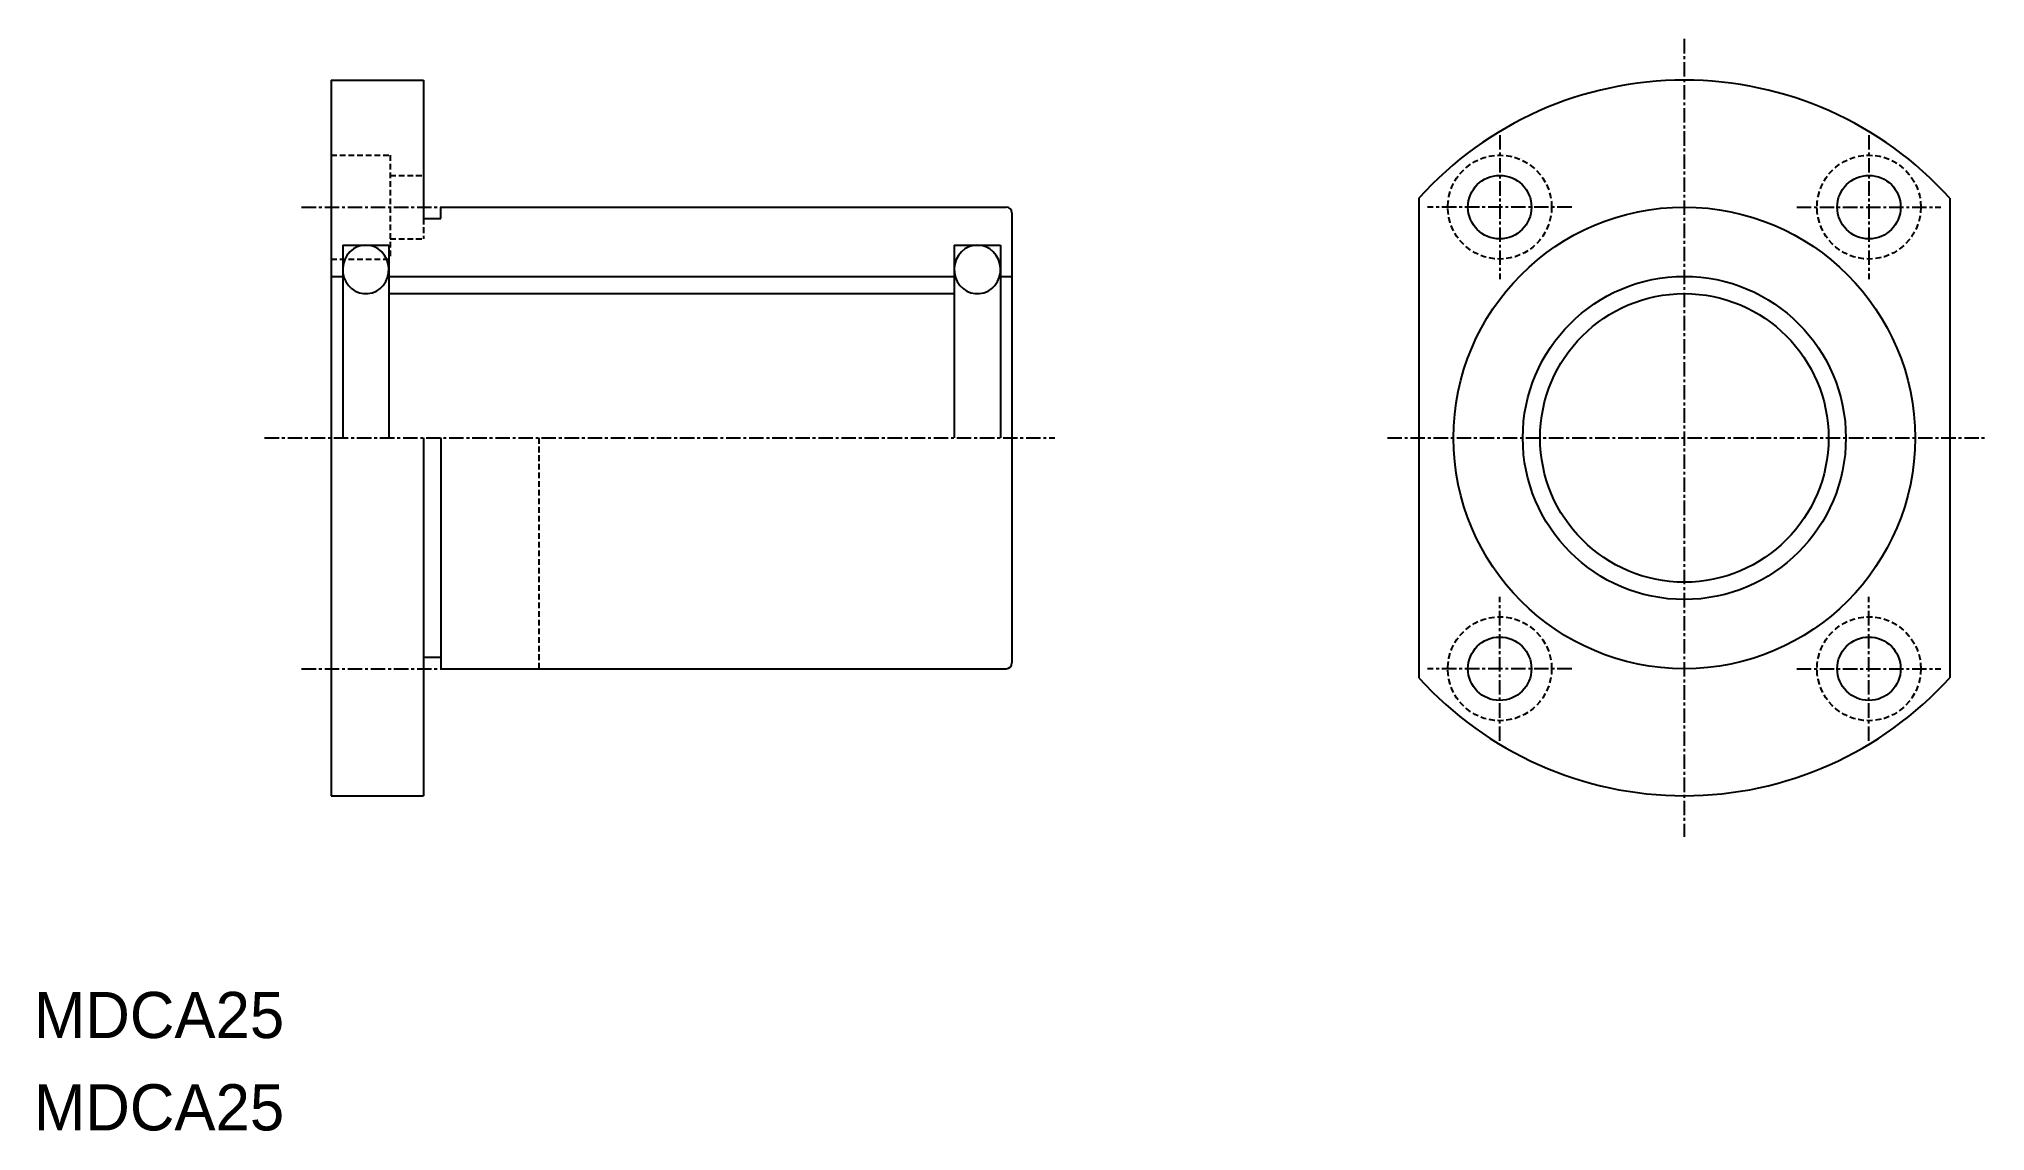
# Model space of a CAD drawing. Extents: x 10 to 179, y 10 to 105.
import ezdxf

# ---------------------------------------------------------------- set-up
doc = ezdxf.new("R2010")
doc.units = 0
doc.linetypes.add('CENTER', pattern=[2, 1.25, -0.25, 0.25, -0.25])
doc.linetypes.add('DASHED', pattern=[0.75, 0.5, -0.25])
doc.layers.get('0').update_dxf_attribs({"linetype": 'CONTINUOUS'})
doc.layers.add('CENTER', color=1, linetype='CENTER')

msp = doc.modelspace()

# ---------------------------------------------------------------- linework, layer by layer
at = {"color": 7, "linetype": 'CONTINUOUS'}
for p, q in [((35.77, 101), (35.77, 39)), ((35.77, 101), (43.77, 101)), ((43.77, 101), (43.77, 89)), ((45.27, 90), (94.27, 90)), ((45.27, 89), (45.27, 90)), ((94.77, 89.5), (94.77, 50.5)), ((130.05, 90.78), (130.05, 49.22)), ((176.05, 90.78), (176.05, 49.22)), ((43.77, 89), (45.27, 89)), ((36.77, 86.7), (36.77, 70)), ((36.77, 86.7), (40.77, 86.7)), ((40.77, 86.7), (40.77, 70)), ((89.77, 86.7), (89.77, 70)), ((89.77, 86.7), (93.77, 86.7)), ((93.77, 86.7), (93.77, 70)), ((35.77, 85.5), (35.77, 85.5)), ((35.77, 84), (36.77, 84)), ((40.77, 84), (89.77, 84)), ((93.77, 84), (94.77, 84)), ((40.77, 82.5), (89.77, 82.5)), ((130.05, 80.39), (130.05, 80.39)), ((35.77, 70), (35.77, 70)), ((43.77, 70), (43.77, 39)), ((45.27, 70), (45.27, 50)), ((130.05, 70), (130.05, 70)), ((43.77, 51), (45.27, 51)), ((45.27, 50), (94.27, 50)), ((35.77, 39), (43.77, 39))]:
    msp.add_line(p, q, dxfattribs=at)
at = {"color": 3, "linetype": 'DASHED'}
for p, q in [((35.77, 94.5), (40.87, 94.5)), ((40.87, 94.5), (40.87, 85.5)), ((40.87, 92.75), (43.77, 92.75)), ((43.77, 89), (43.77, 87.25)), ((40.87, 87.25), (43.77, 87.25)), ((35.77, 85.5), (40.87, 85.5)), ((53.77, 70), (53.77, 50))]:
    msp.add_line(p, q, dxfattribs=at)
at = {"color": 7, "linetype": 'CONTINUOUS', "flags": 128}
for points in [[(38.77, 86.7), (38.39, 86.66), (38.03, 86.55), (37.69, 86.37), (37.39, 86.12), (37.14, 85.82), (36.95, 85.47), (36.83, 85.1), (36.77, 84.7), (36.79, 84.3), (36.88, 83.91), (37.04, 83.55), (37.26, 83.22), (37.53, 82.95), (37.85, 82.73), (38.21, 82.58), (38.58, 82.51), (38.96, 82.51), (39.33, 82.58), (39.69, 82.73), (40.01, 82.95), (40.28, 83.22), (40.5, 83.55), (40.66, 83.91), (40.75, 84.3), (40.77, 84.7), (40.71, 85.09), (40.59, 85.47), (40.4, 85.82), (40.15, 86.12), (39.85, 86.37), (39.51, 86.55), (39.15, 86.66)], [(91.78, 86.7), (91.4, 86.66), (91.03, 86.55), (90.69, 86.37), (90.39, 86.12), (90.14, 85.82), (89.95, 85.47), (89.83, 85.09), (89.77, 84.7), (89.79, 84.3), (89.88, 83.91), (90.04, 83.55), (90.26, 83.22), (90.54, 82.95), (90.86, 82.73), (91.21, 82.58), (91.59, 82.51), (91.97, 82.51), (92.34, 82.58), (92.7, 82.73), (93.02, 82.95), (93.3, 83.22), (93.52, 83.55), (93.68, 83.91), (93.77, 84.3), (93.78, 84.7), (93.73, 85.09), (93.61, 85.47), (93.41, 85.82), (93.16, 86.12), (92.86, 86.37), (92.52, 86.55), (92.16, 86.66)]]:
    msp.add_lwpolyline(points, close=True, dxfattribs=at)
at = {"color": 3, "linetype": 'DASHED'}
for centre in [(137.05, 90), (169.05, 90), (137.05, 50), (169.05, 50)]:
    msp.add_circle(centre, 4.5, dxfattribs=at)
at = {"color": 7, "linetype": 'CONTINUOUS'}
for centre, radius in [((137.05, 90), 2.75), ((169.05, 90), 2.75), ((153.05, 70), 20), ((153.05, 70), 14), ((153.05, 70), 12.5), ((137.05, 50), 2.75), ((169.05, 50), 2.75)]:
    msp.add_circle(centre, radius, dxfattribs=at)
for centre, radius, start, end in [((153.05, 70), 31, 42.1034, 137.8966), ((94.27, 89.5), 0.5, 360, 90), ((94.27, 50.5), 0.5, 270, 0), ((153.05, 70), 31, 222.1034, 317.8966)]:
    msp.add_arc(centre, radius, start, end, dxfattribs=at)
at = {"layer": 'CENTER', "color": 1, "linetype": 'CENTER'}
for p, q in [((153.05, 104.57), (153.05, 35.43)), ((137.05, 96.24), (137.05, 83.76)), ((169.05, 96.24), (169.05, 83.76)), ((33.21, 90), (46.21, 90)), ((143.29, 90), (130.8, 90)), ((162.8, 90), (175.29, 90)), ((30, 70), (98.48, 70)), ((127.32, 70), (179.12, 70)), ((137.05, 43.76), (137.05, 56.24)), ((169.05, 43.76), (169.05, 56.24)), ((33.21, 50), (46.21, 50)), ((143.29, 50), (130.8, 50)), ((162.8, 50), (175.29, 50))]:
    msp.add_line(p, q, dxfattribs=at)

# ---------------------------------------------------------------- texts
at = {"color": 7, "linetype": 'CONTINUOUS'}
for p in [(10, 18), (10, 10)]:
    msp.add_text('MDCA25', height=4, dxfattribs=at).set_placement(p)

doc.saveas('drawing.dxf')
